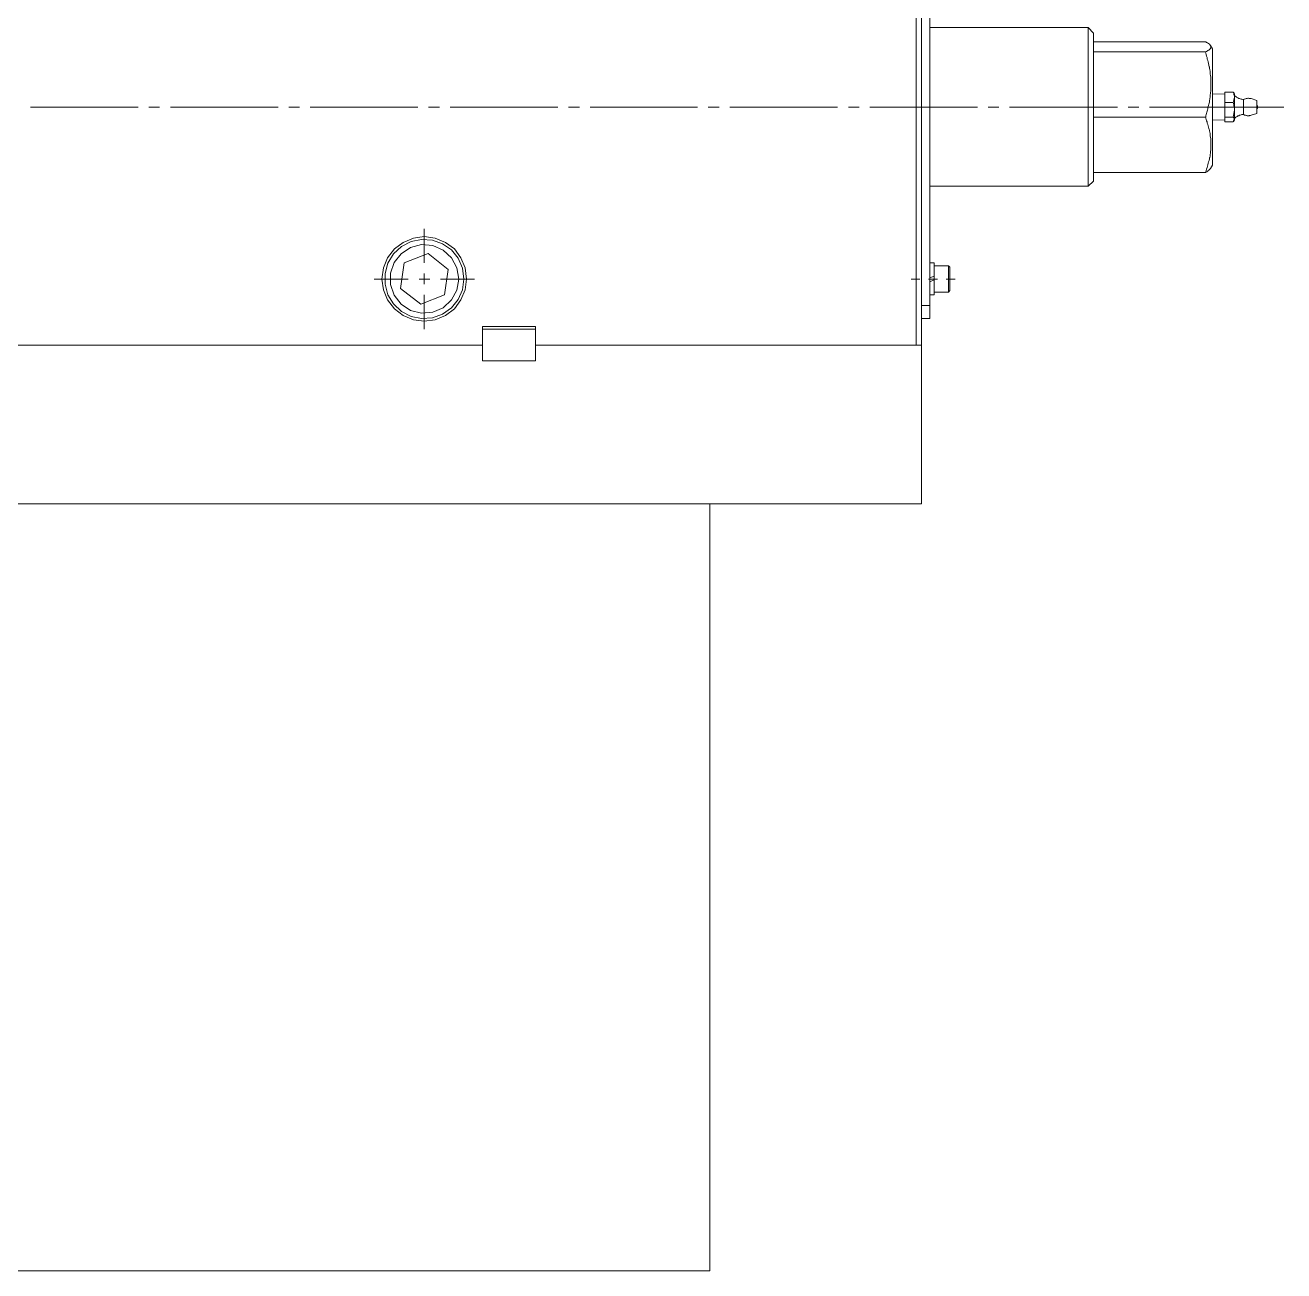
# Model space of a CAD drawing. Header units: millimetres. Extents: x 288 to 8834, y 20 to 9668.
# Drawn here: x 3667.9 to 4143.8, y 7167.9 to 7638.9 of the extents above; entities that cross this region are included whole.
import ezdxf

# ---------------------------------------------------------------- set-up
doc = ezdxf.new("R2010")
doc.units = ezdxf.units.MM
doc.layers.add('Layer1', color=7, linetype='Continuous')

# ---------------------------------------------------------------- blocks, each defined once
blk = doc.blocks.new('BLKF816')
at = {"layer": 'Layer1', "color": 7, "linetype": 'Continuous', "lineweight": 5}
for p, q in [((4114.58, 7632.38), (4114.23, 7632.64)), ((4114.92, 7632.21), (4114.58, 7632.38)), ((4115.35, 7631.95), (4114.92, 7632.21)), ((4115.7, 7631.69), (4115.35, 7631.95)), ((4115.95, 7631.26), (4115.7, 7631.69)), ((4116.04, 7631.26), (4115.95, 7631.26)), ((4116.04, 7631.17), (4116.04, 7631.26))]:
    blk.add_line(p, q, dxfattribs=at)
blk = doc.blocks.new('BLKF817')
at = {"layer": 'Layer1', "color": 7, "linetype": 'Continuous', "lineweight": 5}
for p, q in [((4114.66, 7583.47), (4114.23, 7583.3)), ((4115.01, 7583.73), (4114.66, 7583.47)), ((4115.09, 7583.81), (4115.01, 7583.73)), ((4115.44, 7584.07), (4115.09, 7583.81)), ((4115.7, 7584.33), (4115.44, 7584.07)), ((4116.04, 7584.67), (4115.7, 7584.33))]:
    blk.add_line(p, q, dxfattribs=at)
blk = doc.blocks.new('BLKF818')
at = {"layer": 'Layer1', "color": 7, "linetype": 'Continuous', "lineweight": 5}
for p, q in [((4114.15, 7628.76), (4114.58, 7628.94)), ((4114.58, 7628.94), (4114.92, 7629.19)), ((4114.92, 7629.19), (4115.01, 7629.28)), ((4115.01, 7629.28), (4115.09, 7629.28)), ((4115.09, 7629.28), (4115.44, 7629.45)), ((4115.44, 7629.45), (4115.78, 7629.8)), ((4115.78, 7629.8), (4116.04, 7630.06)), ((4116.13, 7630.66), (4116.04, 7631.09)), ((4116.04, 7630.23), (4116.13, 7630.66)), ((4116.04, 7630.06), (4116.04, 7630.23)), ((4114.23, 7628.33), (4114.15, 7628.76)), ((4114.4, 7627.82), (4114.23, 7628.33)), ((4114.58, 7627.21), (4114.4, 7627.82)), ((4114.75, 7626.61), (4114.58, 7627.21)), ((4114.84, 7626.09), (4114.75, 7626.61)), ((4115.01, 7625.49), (4114.84, 7626.09)), ((4115.18, 7624.97), (4115.01, 7625.49)), ((4115.27, 7624.37), (4115.18, 7624.97)), ((4115.44, 7623.77), (4115.27, 7624.37)), ((4115.52, 7623.17), (4115.44, 7623.77)), ((4115.61, 7622.99), (4115.52, 7623.17)), ((4115.61, 7622.65), (4115.61, 7622.99)), ((4115.78, 7622.05), (4115.61, 7622.65)), ((4115.87, 7621.53), (4115.78, 7622.05)), ((4115.95, 7620.93), (4115.87, 7621.53)), ((4115.95, 7620.32), (4115.95, 7620.93)), ((4116.04, 7619.81), (4115.95, 7620.32)), ((4116.13, 7619.2), (4116.04, 7619.81)), ((4116.13, 7618.6), (4116.13, 7619.2)), ((4116.13, 7618), (4116.13, 7618.6)), ((4116.21, 7617.48), (4116.13, 7618)), ((4116.13, 7614.81), (4116.21, 7615.24)), ((4116.13, 7614.3), (4116.13, 7614.81)), ((4116.21, 7617.31), (4116.21, 7617.48)), ((4116.21, 7617.05), (4116.21, 7617.31)), ((4116.21, 7616.62), (4116.21, 7617.05)), ((4116.21, 7616.1), (4116.21, 7616.62)), ((4116.21, 7615.67), (4116.21, 7616.1)), ((4116.21, 7615.24), (4116.21, 7615.67)), ((4115.52, 7609.39), (4115.61, 7609.82)), ((4115.61, 7609.82), (4115.7, 7610.25)), ((4115.7, 7610.51), (4115.78, 7610.77)), ((4115.7, 7610.25), (4115.7, 7610.51)), ((4115.78, 7611.2), (4115.87, 7611.63)), ((4115.78, 7610.77), (4115.78, 7611.2)), ((4115.87, 7611.63), (4115.95, 7612.06)), ((4115.95, 7612.49), (4116.04, 7613)), ((4115.95, 7612.06), (4115.95, 7612.49)), ((4116.04, 7613.44), (4116.13, 7613.87)), ((4116.04, 7613), (4116.04, 7613.44)), ((4116.13, 7613.87), (4116.13, 7614.3)), ((4114.32, 7604.65), (4114.4, 7605.08)), ((4114.4, 7605.08), (4114.58, 7605.51)), ((4114.58, 7605.51), (4114.66, 7605.94)), ((4114.66, 7605.94), (4114.75, 7606.37)), ((4114.75, 7606.37), (4114.92, 7606.8)), ((4114.92, 7606.8), (4115.01, 7607.23)), ((4115.01, 7607.23), (4115.09, 7607.67)), ((4115.09, 7607.67), (4115.18, 7608.1)), ((4115.18, 7608.1), (4115.35, 7608.53)), ((4115.35, 7608.53), (4115.44, 7608.96)), ((4115.44, 7608.96), (4115.52, 7609.39)), ((4114.15, 7604.05), (4114.23, 7604.22)), ((4114.23, 7604.22), (4114.32, 7604.65))]:
    blk.add_line(p, q, dxfattribs=at)
blk = doc.blocks.new('BLKF819')
at = {"layer": 'Layer1', "color": 7, "linetype": 'Continuous', "lineweight": 5}
for p, q in [((4114.4, 7603.27), (4114.23, 7603.7)), ((4114.58, 7602.76), (4114.4, 7603.27)), ((4114.75, 7602.33), (4114.58, 7602.76)), ((4114.84, 7601.81), (4114.75, 7602.33)), ((4115.01, 7601.29), (4114.84, 7601.81)), ((4115.18, 7600.86), (4115.01, 7601.29)), ((4115.27, 7600.35), (4115.18, 7600.86)), ((4115.44, 7599.83), (4115.27, 7600.35)), ((4115.52, 7599.4), (4115.44, 7599.83)), ((4115.61, 7599.23), (4115.52, 7599.4)), ((4115.61, 7598.88), (4115.61, 7599.23)), ((4115.78, 7598.45), (4115.61, 7598.88)), ((4115.87, 7597.93), (4115.78, 7598.45)), ((4115.95, 7597.42), (4115.87, 7597.93)), ((4115.95, 7596.99), (4115.95, 7597.42)), ((4116.04, 7596.47), (4115.95, 7596.99)), ((4116.13, 7596.04), (4116.04, 7596.47)), ((4116.13, 7595.52), (4116.13, 7596.04)), ((4116.13, 7595.01), (4116.13, 7595.52)), ((4116.04, 7591.13), (4116.13, 7591.73)), ((4116.04, 7590.53), (4116.04, 7591.13)), ((4116.21, 7594.58), (4116.13, 7595.01)), ((4116.13, 7592.25), (4116.21, 7592.85)), ((4116.13, 7591.73), (4116.13, 7592.25)), ((4116.21, 7594.4), (4116.21, 7594.58)), ((4116.21, 7593.97), (4116.21, 7594.4)), ((4116.21, 7593.46), (4116.21, 7593.97)), ((4116.21, 7592.85), (4116.21, 7593.46)), ((4114.92, 7585.62), (4115.09, 7586.14)), ((4115.09, 7586.14), (4115.18, 7586.65)), ((4115.18, 7586.65), (4115.35, 7587.26)), ((4115.35, 7587.26), (4115.52, 7587.77)), ((4115.52, 7587.77), (4115.61, 7588.29)), ((4115.61, 7588.29), (4115.7, 7588.72)), ((4115.7, 7588.72), (4115.78, 7588.89)), ((4115.78, 7588.89), (4115.87, 7589.41)), ((4115.87, 7589.41), (4115.95, 7590.01)), ((4115.95, 7590.01), (4116.04, 7590.53)), ((4114.15, 7583.21), (4114.23, 7583.38)), ((4114.23, 7583.38), (4114.4, 7583.98)), ((4114.4, 7583.98), (4114.58, 7584.5)), ((4114.58, 7584.5), (4114.75, 7585.02)), ((4114.75, 7585.02), (4114.92, 7585.62))]:
    blk.add_line(p, q, dxfattribs=at)
blk = doc.blocks.new('BLKF906')
at = {"layer": 'Layer1', "color": 7, "linetype": 'Continuous', "lineweight": 5}
for p, q in [((4124.82, 7608.87), (4124.74, 7609.3)), ((4124.91, 7608.44), (4124.82, 7608.87)), ((4125, 7608.01), (4124.91, 7608.44)), ((4125.08, 7607.58), (4125, 7608.01)), ((4125.08, 7606.8), (4125.08, 7607.58))]:
    blk.add_line(p, q, dxfattribs=at)
blk = doc.blocks.new('BLKF907')
at = {"layer": 'Layer1', "color": 7, "linetype": 'Continuous', "lineweight": 5}
for p, q in [((4124.82, 7613.09), (4124.65, 7613.52)), ((4124.91, 7612.66), (4124.82, 7613.09)), ((4125.08, 7612.23), (4124.91, 7612.66)), ((4125.08, 7611.63), (4125.08, 7612.23))]:
    blk.add_line(p, q, dxfattribs=at)
blk = doc.blocks.new('BLKF908')
at = {"layer": 'Layer1', "color": 7, "linetype": 'Continuous', "lineweight": 5}
for p, q in [((4127.92, 7605.08), (4127.58, 7605)), ((4128.27, 7605.08), (4127.92, 7605.08)), ((4128.53, 7605.17), (4128.27, 7605.08)), ((4125.6, 7604.05), (4125.34, 7603.88)), ((4125.86, 7604.22), (4125.6, 7604.05)), ((4126.12, 7604.39), (4125.86, 7604.22)), ((4126.37, 7604.57), (4126.12, 7604.39)), ((4126.72, 7604.65), (4126.37, 7604.57)), ((4126.98, 7604.82), (4126.72, 7604.65)), ((4127.32, 7604.91), (4126.98, 7604.82)), ((4127.58, 7605), (4127.32, 7604.91))]:
    blk.add_line(p, q, dxfattribs=at)
blk = doc.blocks.new('BLKF909')
at = {"layer": 'Layer1', "color": 7, "linetype": 'Continuous', "lineweight": 5}
for p, q in [((4125.08, 7612.23), (4125.34, 7612.06)), ((4125.34, 7612.06), (4125.6, 7611.89)), ((4125.6, 7611.89), (4125.86, 7611.71)), ((4125.86, 7611.71), (4126.12, 7611.54)), ((4126.12, 7611.54), (4126.37, 7611.37)), ((4126.37, 7611.37), (4126.72, 7611.2)), ((4126.72, 7611.2), (4126.98, 7611.11)), ((4126.98, 7611.11), (4127.32, 7611.02)), ((4127.32, 7611.02), (4127.58, 7610.94)), ((4127.58, 7610.94), (4127.92, 7610.85)), ((4127.92, 7610.85), (4128.27, 7610.77)), ((4128.27, 7610.77), (4128.53, 7610.77))]:
    blk.add_line(p, q, dxfattribs=at)
blk = doc.blocks.new('BLKF910')
at = {"layer": 'Layer1', "color": 7, "linetype": 'Continuous', "lineweight": 5}
for p, q in [((4128.96, 7610.94), (4128.79, 7610.85)), ((4129.22, 7611.02), (4128.96, 7610.94)), ((4129.47, 7611.11), (4129.22, 7611.02)), ((4129.65, 7611.2), (4129.47, 7611.11)), ((4129.91, 7611.2), (4129.65, 7611.2)), ((4130.16, 7611.28), (4129.91, 7611.2)), ((4130.42, 7611.28), (4130.16, 7611.28)), ((4130.68, 7611.2), (4130.42, 7611.28)), ((4130.85, 7611.2), (4130.68, 7611.2)), ((4131.11, 7611.11), (4130.85, 7611.2)), ((4131.37, 7611.11), (4131.11, 7611.11))]:
    blk.add_line(p, q, dxfattribs=at)
blk = doc.blocks.new('BLKF911')
at = {"layer": 'Layer1', "color": 7, "linetype": 'Continuous', "lineweight": 5}
for p, q in [((4128.96, 7604.91), (4128.79, 7605)), ((4129.22, 7604.82), (4128.96, 7604.91)), ((4129.47, 7604.74), (4129.22, 7604.82)), ((4129.65, 7604.74), (4129.47, 7604.74)), ((4129.91, 7604.65), (4129.65, 7604.74)), ((4130.16, 7604.65), (4129.91, 7604.65)), ((4130.42, 7604.65), (4130.16, 7604.65)), ((4130.68, 7604.65), (4130.42, 7604.65)), ((4130.85, 7604.74), (4130.68, 7604.65)), ((4131.11, 7604.74), (4130.85, 7604.74)), ((4131.37, 7604.82), (4131.11, 7604.74))]:
    blk.add_line(p, q, dxfattribs=at)
blk = doc.blocks.new('BLKF912')
at = {"layer": 'Layer1', "color": 7, "linetype": 'Continuous', "lineweight": 5}
for p, q in [((4133.61, 7608.61), (4133.61, 7608.7)), ((4133.69, 7608.53), (4133.61, 7608.61)), ((4133.69, 7608.44), (4133.69, 7608.53)), ((4133.78, 7608.44), (4133.69, 7608.44))]:
    blk.add_line(p, q, dxfattribs=at)
blk = doc.blocks.new('BLKF913')
at = {"layer": 'Layer1', "color": 7, "linetype": 'Continuous', "lineweight": 5}
for p, q in [((4133.52, 7607.15), (4133.52, 7607.23)), ((4133.52, 7607.23), (4133.61, 7607.23)), ((4133.61, 7607.23), (4133.61, 7607.32)), ((4133.61, 7607.32), (4133.69, 7607.32)), ((4133.69, 7607.32), (4133.69, 7607.41))]:
    blk.add_line(p, q, dxfattribs=at)
blk = doc.blocks.new('BLKF984')
at = {"layer": 'Layer1', "color": 7, "linetype": 'Continuous', "lineweight": 5}
for p, q in [((3817.74, 7557.89), (3813.78, 7557.12)), ((3821.87, 7557.63), (3817.74, 7557.89)), ((3825.66, 7556.26), (3821.87, 7557.63)), ((3810.16, 7555.22), (3807.15, 7552.38)), ((3813.78, 7557.12), (3810.16, 7555.22)), ((3829.02, 7553.93), (3825.66, 7556.26)), ((3831.61, 7550.74), (3829.02, 7553.93)), ((3805, 7548.94), (3803.96, 7544.97)), ((3807.15, 7552.38), (3805, 7548.94)), ((3833.24, 7546.96), (3831.61, 7550.74)), ((3803.96, 7544.97), (3803.96, 7540.93)), ((3833.76, 7542.91), (3833.24, 7546.96)), ((3803.96, 7540.93), (3805, 7536.97)), ((3831.61, 7535.16), (3833.24, 7538.86)), ((3805, 7536.97), (3807.15, 7533.52)), ((3829.02, 7531.97), (3831.61, 7535.16)), ((3807.15, 7533.52), (3810.16, 7530.68)), ((3810.16, 7530.68), (3813.78, 7528.79)), ((3821.87, 7528.27), (3825.66, 7529.65)), ((3825.66, 7529.65), (3829.02, 7531.97)), ((3813.78, 7528.79), (3817.74, 7528.01)), ((3817.74, 7528.01), (3821.87, 7528.27))]:
    blk.add_line(p, q, dxfattribs=at)
blk = doc.blocks.new('BLKF985')
at = {"layer": 'Layer1', "color": 7, "linetype": 'Continuous', "lineweight": 5}
for p, q in [((3813.61, 7554.88), (3809.99, 7552.47)), ((3817.74, 7555.91), (3813.61, 7554.88)), ((3821.96, 7555.57), (3817.74, 7555.91)), ((3825.92, 7553.84), (3821.96, 7555.57)), ((3829.02, 7550.92), (3825.92, 7553.84)), ((3807.32, 7549.11), (3805.94, 7545.06)), ((3809.99, 7552.47), (3807.32, 7549.11)), ((3831.09, 7547.13), (3829.02, 7550.92)), ((3805.94, 7545.06), (3805.94, 7540.84)), ((3831.78, 7542.91), (3831.09, 7547.13)), ((3805.94, 7540.84), (3807.32, 7536.79)), ((3829.02, 7534.99), (3831.09, 7538.69)), ((3807.32, 7536.79), (3809.99, 7533.35)), ((3825.92, 7532.06), (3829.02, 7534.99)), ((3809.99, 7533.35), (3813.61, 7531.02)), ((3813.61, 7531.02), (3817.74, 7529.99)), ((3817.74, 7529.99), (3821.96, 7530.34)), ((3821.96, 7530.34), (3825.92, 7532.06))]:
    blk.add_line(p, q, dxfattribs=at)
blk = doc.blocks.new('BLKF1183')
at = {"layer": 'Layer1', "color": 7, "linetype": 'Continuous', "lineweight": 5}
for p, q in [((3814.64, 7558.41), (3810.77, 7556.77)), ((3818.77, 7558.93), (3814.64, 7558.41)), ((3822.91, 7558.41), (3818.77, 7558.93)), ((3826.78, 7556.77), (3822.91, 7558.41)), ((3807.49, 7554.27), (3804.91, 7550.92)), ((3810.77, 7556.77), (3807.49, 7554.27)), ((3830.14, 7554.27), (3826.78, 7556.77)), ((3832.64, 7550.92), (3830.14, 7554.27)), ((3804.91, 7550.92), (3803.36, 7547.13)), ((3834.28, 7547.13), (3832.64, 7550.92)), ((3803.36, 7547.13), (3802.76, 7542.91)), ((3834.79, 7542.91), (3834.28, 7547.13)), ((3802.76, 7542.91), (3803.36, 7538.77)), ((3803.36, 7538.77), (3804.91, 7534.99)), ((3832.64, 7534.99), (3834.28, 7538.77)), ((3804.91, 7534.99), (3807.49, 7531.63)), ((3830.14, 7531.63), (3832.64, 7534.99)), ((3807.49, 7531.63), (3810.77, 7529.13)), ((3810.77, 7529.13), (3814.64, 7527.49)), ((3822.91, 7527.49), (3826.78, 7529.13)), ((3826.78, 7529.13), (3830.14, 7531.63)), ((3814.64, 7527.49), (3818.77, 7526.98)), ((3818.77, 7526.98), (3822.91, 7527.49))]:
    blk.add_line(p, q, dxfattribs=at)
blk = doc.blocks.new('BLKF763')
at = {"layer": 'Layer1', "color": 7, "linetype": 'Continuous', "lineweight": 5}
for p, q in [((4004.78, 7517.93), (4004.78, 8027.13)), ((4006.76, 7517.93), (4006.76, 8027.9)), ((4006.76, 7807.97), (4006.76, 7532.92)), ((4009.95, 7807.97), (4009.95, 7527.92)), ((4069.8, 7637.98), (4009.95, 7637.98)), ((4069.8, 7637.98), (4069.8, 7577.96)), ((4071.78, 7635.91), (4069.8, 7637.98)), ((4071.78, 7635.91), (4071.78, 7579.94)), ((4071.78, 7632.64), (4114.15, 7632.64)), ((4114.23, 7632.64), (4114.15, 7632.64)), ((4116.82, 7629.97), (4116.04, 7631.17)), ((4116.04, 7631.09), (4116.04, 7631.17)), ((4116.82, 7629.97), (4116.82, 7585.96)), ((4071.78, 7628.76), (4114.15, 7628.76)), ((4121.47, 7612.92), (4116.82, 7612.75)), ((4121.47, 7613.61), (4124.65, 7613.61)), ((4121.47, 7602.33), (4121.47, 7613.61)), ((4124.65, 7613.52), (4124.65, 7613.61)), ((4124.65, 7613.61), (4125, 7613.18)), ((4124.65, 7609.65), (4125.08, 7611.63)), ((4125.08, 7612.92), (4125, 7613.18)), ((4125, 7613.18), (4125.08, 7612.92)), ((4125.08, 7612.92), (4125.08, 7612.75)), ((4125.08, 7612.92), (4125.08, 7603.19)), ((4128.79, 7610.85), (4128.53, 7610.77)), ((4128.53, 7610.77), (4128.53, 7605.17)), ((4131.37, 7611.11), (4133.52, 7610.34)), ((4133.52, 7610.34), (4133.52, 7605.51)), ((3669.88, 7607.92), (3710.53, 7607.92)), ((3714.66, 7607.92), (3718.71, 7607.92)), ((3722.76, 7607.92), (3763.49, 7607.92)), ((3767.54, 7607.92), (3771.58, 7607.92)), ((3775.63, 7607.92), (3816.36, 7607.92)), ((3820.41, 7607.92), (3824.46, 7607.92)), ((3828.59, 7607.92), (3869.24, 7607.92)), ((3873.29, 7607.92), (3877.42, 7607.92)), ((3881.47, 7607.92), (3922.11, 7607.92)), ((3926.16, 7607.92), (3930.29, 7607.92)), ((3934.34, 7607.92), (3974.99, 7607.92)), ((3979.12, 7607.92), (3983.17, 7607.92)), ((3987.21, 7607.92), (4027.95, 7607.92)), ((4031.99, 7607.92), (4036.04, 7607.92)), ((4040.09, 7607.92), (4080.82, 7607.92)), ((4084.87, 7607.92), (4088.91, 7607.92)), ((4092.96, 7607.92), (4143.77, 7607.92)), ((4121.47, 7609.65), (4124.65, 7609.65)), ((4124.74, 7609.3), (4124.65, 7609.65)), ((4124.65, 7604.05), (4125.08, 7606.8)), ((4128.79, 7605), (4128.53, 7605.17)), ((4133.52, 7605.51), (4131.37, 7604.82)), ((4133.61, 7608.7), (4133.52, 7608.7)), ((4133.69, 7607.41), (4133.78, 7607.41)), ((4133.78, 7608.44), (4133.78, 7607.41)), ((4071.78, 7604.05), (4114.15, 7604.05)), ((4114.23, 7603.7), (4114.15, 7604.05)), ((4116.82, 7603.1), (4121.47, 7602.93)), ((4121.47, 7604.05), (4124.65, 7604.05)), ((4121.47, 7602.33), (4124.65, 7602.33)), ((4124.82, 7603.79), (4124.65, 7604.05)), ((4125.08, 7603.7), (4124.65, 7602.33)), ((4124.65, 7602.33), (4124.82, 7602.5)), ((4125.08, 7603.45), (4124.82, 7603.79)), ((4124.82, 7602.5), (4125, 7602.67)), ((4125, 7602.67), (4125.08, 7603.19)), ((4125, 7602.67), (4125.08, 7602.93)), ((4125.34, 7603.88), (4125.08, 7603.62)), ((4125.08, 7603.19), (4125.08, 7603.45)), ((4071.78, 7583.21), (4114.15, 7583.21)), ((4114.23, 7583.3), (4114.15, 7583.21)), ((4116.04, 7584.67), (4116.82, 7585.96)), ((4009.95, 7577.96), (4069.8, 7577.96)), ((4069.8, 7577.96), (4071.78, 7579.94)), ((3818.77, 7561.94), (3818.77, 7549.02)), ((3809.73, 7539.38), (3811.2, 7549.02)), ((3811.2, 7549.02), (3820.24, 7552.55)), ((3820.24, 7552.55), (3827.82, 7546.52)), ((4011.5, 7549.02), (4009.95, 7549.02)), ((4011.5, 7544.03), (4011.5, 7549.02)), ((3818.77, 7544.97), (3818.77, 7540.93)), ((3827.82, 7546.52), (3826.44, 7536.88)), ((4009.95, 7543.34), (4011.5, 7544.03)), ((4016.92, 7547.9), (4011.5, 7547.9)), ((4011.5, 7544.03), (4011.5, 7542.56)), ((4016.92, 7537.91), (4016.92, 7547.9)), ((4017.53, 7547.39), (4016.92, 7547.9)), ((4017.53, 7538.52), (4017.53, 7547.39)), ((3799.83, 7542.91), (3812.66, 7542.91)), ((3817.4, 7533.35), (3809.73, 7539.38)), ((3816.79, 7542.91), (3820.84, 7542.91)), ((3824.89, 7542.91), (3837.81, 7542.91)), ((3831.09, 7538.69), (3831.78, 7542.91)), ((3833.24, 7538.86), (3833.76, 7542.91)), ((3834.28, 7538.77), (3834.79, 7542.91)), ((4006.16, 7542.91), (4002.8, 7542.91)), ((4012.79, 7542.91), (4009.43, 7542.91)), ((4011.5, 7542.56), (4009.95, 7541.79)), ((4011.5, 7542.56), (4011.5, 7536.88)), ((4019.51, 7542.91), (4016.15, 7542.91)), ((4016.92, 7537.91), (4017.53, 7538.52)), ((3826.44, 7536.88), (3817.4, 7533.35)), ((3818.77, 7536.88), (3818.77, 7523.96)), ((4009.95, 7536.88), (4011.5, 7536.88)), ((4011.5, 7537.91), (4016.92, 7537.91)), ((4006.76, 7532.92), (4009.95, 7532.92)), ((3860.8, 7524.91), (3840.82, 7524.91)), ((3840.82, 7524.91), (3840.82, 7517.93)), ((3860.8, 7524.91), (3860.8, 7517.93)), ((4009.95, 7527.92), (4006.76, 7527.92)), ((3840.82, 7523.96), (3840.82, 7511.91)), ((3840.82, 7523.96), (3860.8, 7523.96)), ((3860.8, 7523.96), (3860.8, 7511.91)), ((3559.83, 7517.93), (3840.82, 7517.93)), ((3651.8, 7517.93), (3840.82, 7517.93)), ((3840.82, 7511.91), (3840.82, 7517.93)), ((3860.8, 7511.91), (3860.8, 7517.93)), ((3860.8, 7517.93), (4006.76, 7517.93)), ((3860.8, 7517.93), (4004.78, 7517.93)), ((4006.76, 7457.91), (4006.76, 7517.93)), ((3840.82, 7511.91), (3860.8, 7511.91)), ((3840.82, 7511.91), (3860.8, 7511.91)), ((3558.8, 7457.91), (4006.76, 7457.91))]:
    blk.add_line(p, q, dxfattribs=at)
for name in ['BLKF818', 'BLKF816', 'BLKF907', 'BLKF909', 'BLKF910', 'BLKF906', 'BLKF908', 'BLKF913', 'BLKF912', 'BLKF819', 'BLKF911', 'BLKF817', 'BLKF1183', 'BLKF984', 'BLKF985']:
    blk.add_blockref(name, (0, 0), dxfattribs=at)
blk = doc.blocks.new('BLKF1193')
at = {"layer": 'Layer1', "color": 3, "linetype": 'Continuous', "lineweight": 5}
for p, q in [((3926.79, 7457.91), (2726.79, 7457.91)), ((3926.79, 7167.91), (3926.79, 7457.91)), ((2726.79, 7167.91), (3926.79, 7167.91))]:
    blk.add_line(p, q, dxfattribs=at)

msp = doc.modelspace()

# ---------------------------------------------------------------- block references
at = {"layer": 'Layer1', "color": 7, "linetype": 'Continuous', "lineweight": 5}
msp.add_blockref('BLKF763', (0, 0), dxfattribs=at)
at = {"layer": 'Layer1', "color": 3, "linetype": 'Continuous', "lineweight": 5}
msp.add_blockref('BLKF1193', (0, 0), dxfattribs=at)

doc.saveas('drawing.dxf')
